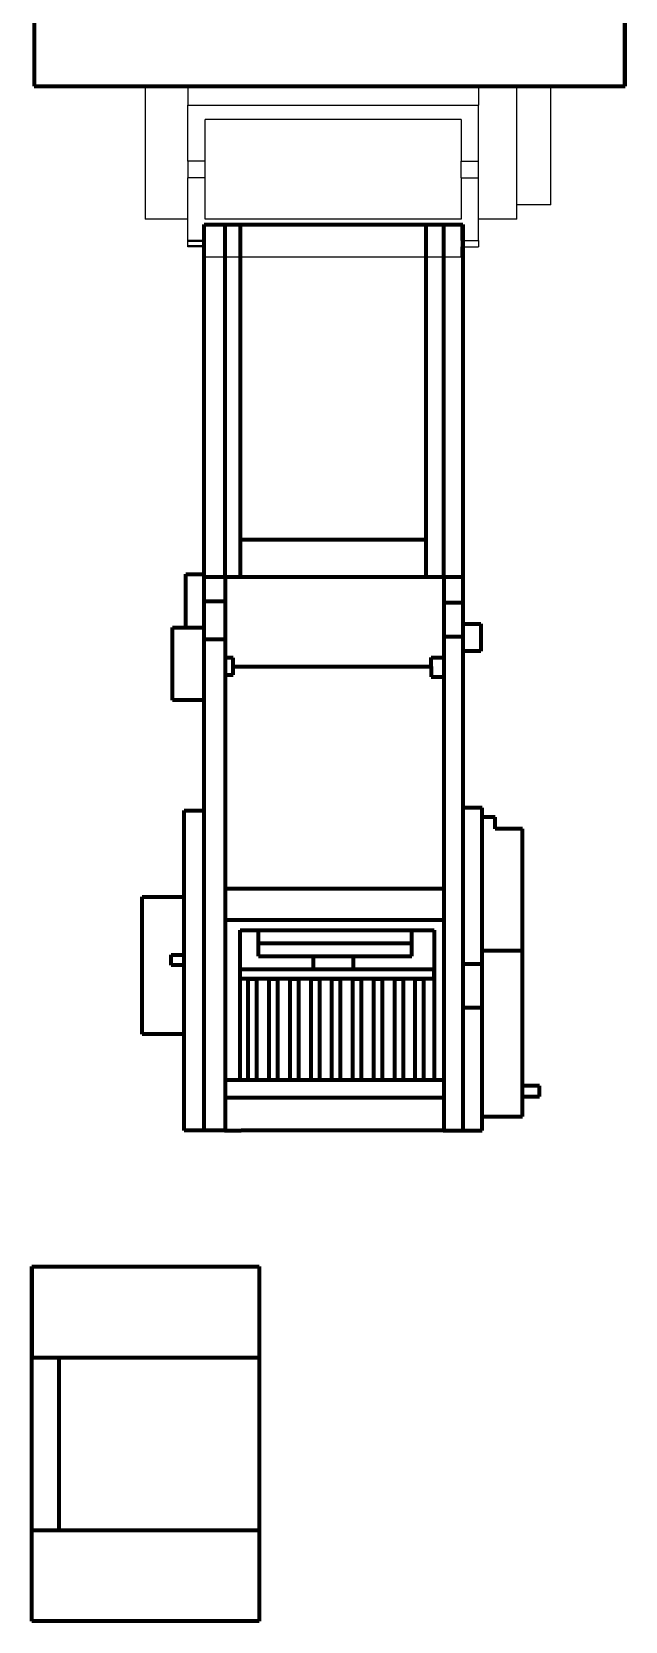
# Model space of a CAD drawing. Header units: centimetres. Extents: x -377814 to 22192, y -2203 to 213441.
# Drawn here: x 12144.8 to 12275.4, y -1879.6 to -1530.2 of the extents above; entities that cross this region are included whole.
import ezdxf

# ---------------------------------------------------------------- set-up
doc = ezdxf.new("R2010")
doc.units = ezdxf.units.CM
doc.header["$LTSCALE"] = 25.4
doc.layers.add('Maquinas', color=200, linetype='Continuous')

msp = doc.modelspace()

# ---------------------------------------------------------------- linework, layer by layer
at = {"layer": 'Maquinas', "lineweight": 100}
for p, q in [((12145.37, -1042.15), (12145.37, -1542.15)), ((12275.37, -1542.15), (12275.37, -1042.15)), ((12145.37, -1542.15), (12275.37, -1542.15)), ((12182.77, -1771.74), (12182.77, -1572.57)), ((12182.77, -1572.57), (12239.64, -1572.57)), ((12187.39, -1650.05), (12187.39, -1572.57)), ((12190.78, -1650.05), (12190.78, -1572.57)), ((12231.58, -1650.05), (12231.58, -1572.57)), ((12235.47, -1650.05), (12235.47, -1572.57)), ((12239.64, -1572.57), (12239.64, -1771.74)), ((12190.78, -1641.84), (12231.58, -1641.84)), ((12178.75, -1661.14), (12178.75, -1649.45)), ((12178.75, -1649.45), (12182.77, -1649.45)), ((12182.77, -1650.05), (12239.64, -1650.05)), ((12187.39, -1650.05), (12187.39, -1771.74)), ((12235.47, -1650.05), (12235.47, -1771.74)), ((12187.39, -1655.43), (12182.77, -1655.43)), ((12239.64, -1655.73), (12235.47, -1655.73)), ((12175.79, -1677.12), (12175.79, -1661.14)), ((12175.79, -1661.14), (12178.75, -1661.14)), ((12178.75, -1661.14), (12182.77, -1661.14)), ((12239.64, -1660.34), (12243.61, -1660.34)), ((12243.61, -1660.34), (12243.61, -1666.36)), ((12187.39, -1663.8), (12182.77, -1663.8)), ((12239.64, -1663.2), (12235.47, -1663.2)), ((12243.61, -1666.36), (12239.64, -1666.36)), ((12189.11, -1667.82), (12187.39, -1667.82)), ((12189.11, -1671.57), (12189.11, -1667.82)), ((12189.11, -1669.7), (12232.67, -1669.7)), ((12232.67, -1669.7), (12232.67, -1667.75)), ((12232.67, -1667.75), (12235.47, -1667.75)), ((12232.67, -1669.7), (12232.67, -1672.02)), ((12187.39, -1671.57), (12189.11, -1671.57)), ((12232.67, -1672.02), (12235.47, -1672.02)), ((12182.77, -1677.12), (12175.79, -1677.12)), ((12178.4, -1771.74), (12178.4, -1701.38)), ((12178.4, -1701.38), (12182.77, -1701.38)), ((12243.88, -1700.79), (12239.64, -1700.79)), ((12243.88, -1771.74), (12243.88, -1700.79)), ((12246.77, -1702.88), (12243.88, -1702.88)), ((12246.77, -1705.43), (12246.77, -1702.88)), ((12252.8, -1705.43), (12246.77, -1705.43)), ((12252.8, -1768.61), (12252.8, -1705.43)), ((12235.47, -1718.62), (12187.39, -1718.62)), ((12169.14, -1750.53), (12169.14, -1720.34)), ((12169.14, -1720.34), (12178.4, -1720.34)), ((12190.7, -1760.58), (12190.7, -1727.65)), ((12190.7, -1727.65), (12233.36, -1727.65)), ((12194.68, -1733.4), (12194.68, -1727.65)), ((12228.46, -1733.4), (12228.46, -1727.65)), ((12233.36, -1727.65), (12233.36, -1760.58)), ((12194.68, -1730.53), (12228.46, -1730.53)), ((12252.8, -1732.21), (12243.88, -1732.21)), ((12175.52, -1735.34), (12175.52, -1733.13)), ((12175.52, -1733.13), (12178.4, -1733.13)), ((12178.4, -1735.34), (12175.52, -1735.34)), ((12233.36, -1736.31), (12190.7, -1736.31)), ((12194.68, -1733.4), (12228.46, -1733.4)), ((12215.58, -1736.31), (12215.58, -1733.4)), ((12233.36, -1738.29), (12233.36, -1736.31)), ((12243.88, -1735.15), (12239.64, -1735.15)), ((12190.7, -1738.29), (12233.36, -1738.29)), ((12192.43, -1760.58), (12192.43, -1738.37)), ((12192.43, -1738.37), (12194.26, -1738.37)), ((12194.26, -1738.37), (12194.26, -1760.58)), ((12197.05, -1760.58), (12197.05, -1738.37)), ((12197.05, -1738.37), (12198.89, -1738.37)), ((12198.89, -1738.37), (12198.89, -1760.58)), ((12201.66, -1760.58), (12201.66, -1738.37)), ((12201.66, -1738.37), (12203.5, -1738.37)), ((12203.5, -1738.37), (12203.5, -1760.58)), ((12206.29, -1760.58), (12206.29, -1738.37)), ((12206.29, -1738.37), (12208.12, -1738.37)), ((12208.12, -1738.37), (12208.12, -1760.58)), ((12210.81, -1760.58), (12210.81, -1738.37)), ((12210.81, -1738.37), (12212.65, -1738.37)), ((12212.65, -1738.37), (12212.65, -1760.58)), ((12215.44, -1760.58), (12215.44, -1738.37)), ((12215.44, -1738.37), (12217.27, -1738.37)), ((12217.27, -1738.37), (12217.27, -1760.58)), ((12220.05, -1760.58), (12220.05, -1738.37)), ((12220.05, -1738.37), (12221.88, -1738.37)), ((12221.88, -1738.37), (12221.88, -1760.58)), ((12224.67, -1760.58), (12224.67, -1738.37)), ((12224.67, -1738.37), (12226.51, -1738.37)), ((12226.51, -1738.37), (12226.51, -1760.58)), ((12229.16, -1760.58), (12229.16, -1738.37)), ((12229.16, -1738.37), (12231, -1738.37)), ((12231, -1738.37), (12231, -1760.58)), ((12243.88, -1744.73), (12239.64, -1744.73)), ((12178.4, -1750.53), (12169.14, -1750.53)), ((12187.39, -1760.58), (12235.47, -1760.58)), ((12256.5, -1761.89), (12252.8, -1761.89)), ((12252.8, -1764.21), (12256.5, -1764.21)), ((12256.5, -1764.21), (12256.5, -1761.89)), ((12187.39, -1764.43), (12235.47, -1764.43)), ((12243.88, -1768.61), (12252.8, -1768.61)), ((12182.77, -1771.74), (12178.4, -1771.74)), ((12187.22, -1771.74), (12182.77, -1771.74)), ((12187.22, -1771.74), (12190.94, -1771.74)), ((12235.32, -1771.74), (12190.94, -1771.74)), ((12235.32, -1771.74), (12239.64, -1771.74)), ((12239.64, -1771.74), (12243.88, -1771.74)), ((12144.85, -1879.58), (12144.85, -1801.58)), ((12144.85, -1801.58), (12194.85, -1801.58)), ((12144.85, -1801.58), (12144.85, -1821.58)), ((12194.85, -1801.58), (12194.85, -1879.58)), ((12144.85, -1821.58), (12194.85, -1821.58)), ((12150.8, -1821.58), (12150.8, -1859.58)), ((12144.85, -1879.58), (12144.85, -1859.58)), ((12144.85, -1859.58), (12194.85, -1859.58)), ((12194.85, -1879.58), (12144.85, -1879.58))]:
    msp.add_line(p, q, dxfattribs=at)
at = {"layer": 'Maquinas'}
for p, q in [((12145.37, -1542.15), (12145.37, -1042.15)), ((12275.01, -1542.15), (12275.01, -1495)), ((12169.8, -1542.15), (12145.37, -1542.15)), ((12169.8, -1542.15), (12179.19, -1542.15)), ((12169.8, -1542.15), (12169.8, -1571.43)), ((12179.19, -1542.15), (12243.07, -1542.15)), ((12179.19, -1542.15), (12179.19, -1546.37)), ((12243.07, -1542.15), (12251.52, -1542.15)), ((12243.07, -1542.15), (12243.07, -1546.37)), ((12251.52, -1568.21), (12251.52, -1542.15)), ((12251.52, -1542.15), (12259.04, -1542.15)), ((12259.04, -1542.15), (12275.01, -1542.15)), ((12259.04, -1568.21), (12259.04, -1542.15)), ((12179.19, -1558.61), (12179.19, -1546.37)), ((12179.19, -1546.37), (12243.07, -1546.37)), ((12243.07, -1558.62), (12243.07, -1546.37)), ((12239.31, -1549.47), (12182.95, -1549.47)), ((12182.95, -1558.61), (12182.95, -1549.47)), ((12239.31, -1549.47), (12239.31, -1558.62)), ((12182.95, -1558.61), (12179.19, -1558.61)), ((12179.19, -1558.61), (12179.19, -1562.28)), ((12182.95, -1562.28), (12182.95, -1558.61)), ((12239.31, -1558.62), (12243.07, -1558.62)), ((12239.31, -1562.28), (12239.31, -1558.62)), ((12243.07, -1562.28), (12243.07, -1558.62)), ((12182.95, -1562.28), (12179.19, -1562.28)), ((12179.19, -1571.43), (12179.19, -1562.28)), ((12182.95, -1571.43), (12182.95, -1562.28)), ((12239.31, -1562.28), (12243.07, -1562.28)), ((12239.31, -1562.28), (12239.31, -1571.43)), ((12243.07, -1571.43), (12243.07, -1562.28)), ((12251.52, -1571.43), (12251.52, -1568.21)), ((12259.04, -1568.21), (12251.52, -1568.21)), ((12179.19, -1571.43), (12169.8, -1571.43)), ((12179.19, -1576.09), (12179.19, -1571.43)), ((12239.31, -1571.43), (12182.95, -1571.43)), ((12251.52, -1571.43), (12243.07, -1571.43)), ((12243.07, -1576.1), (12243.07, -1571.43)), ((12182.95, -1572.68), (12239.31, -1572.68)), ((12182.95, -1576.09), (12182.95, -1572.68)), ((12239.31, -1576.1), (12239.31, -1572.68)), ((12182.95, -1576.09), (12179.19, -1576.09)), ((12179.19, -1576.29), (12179.19, -1576.09)), ((12182.95, -1576.3), (12179.19, -1576.29)), ((12179.19, -1577.27), (12179.19, -1576.29)), ((12182.95, -1577.27), (12179.19, -1577.27)), ((12179.19, -1577.47), (12179.19, -1577.27)), ((12182.95, -1577.47), (12179.19, -1577.47)), ((12182.95, -1576.3), (12182.95, -1576.09)), ((12182.95, -1576.3), (12182.95, -1577.27)), ((12182.95, -1577.47), (12182.95, -1577.27)), ((12182.95, -1579.69), (12182.95, -1577.47)), ((12239.31, -1576.1), (12243.07, -1576.1)), ((12239.31, -1576.1), (12239.31, -1577.46)), ((12239.31, -1577.46), (12243.07, -1577.46)), ((12239.31, -1579.69), (12239.31, -1577.46)), ((12243.07, -1576.1), (12243.07, -1577.46)), ((12243.07, -1576.18), (12243.07, -1576.19)), ((12182.95, -1579.69), (12239.31, -1579.69))]:
    msp.add_line(p, q, dxfattribs=at)
at = {"layer": 'Maquinas', "lineweight": 100}
for points in [[(12235.47, -1725.45), (12187.39, -1725.45)], [(12206.73, -1733.4), (12206.73, -1736.31)]]:
    msp.add_lwpolyline(points, dxfattribs=at)

doc.saveas('drawing.dxf')
